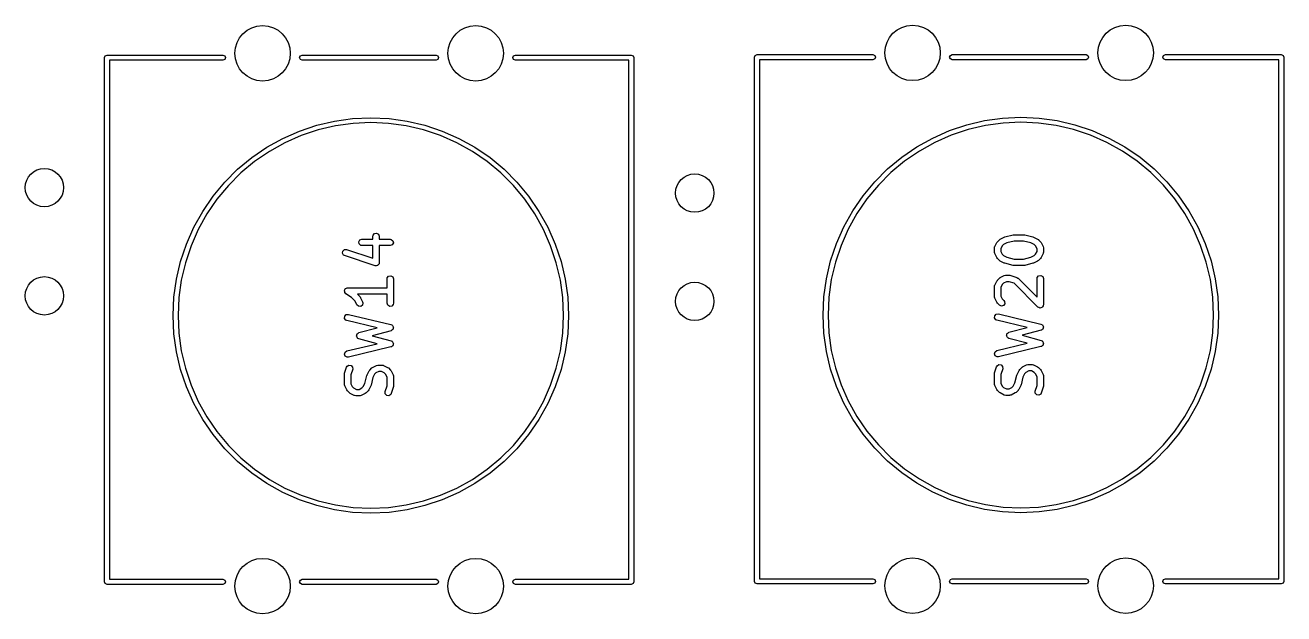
# Model space of a CAD drawing. Extents: x 36 to 247, y -101 to -40.
# Drawn here: x 88.31 to 117.84, y -53.97 to -40.16 of the extents above; entities that cross this region are included whole.
import ezdxf

# ---------------------------------------------------------------- set-up
doc = ezdxf.new("R2010")
doc.units = 0
doc.layers.add('BLACK', color=7, linetype='CONTINUOUS')

msp = doc.modelspace()

# ---------------------------------------------------------------- linework, layer by layer
at = {"layer": 'BLACK', "linetype": 'CONTINUOUS'}
for p, q in [((90.17, -40.92), (90.187574, -40.877574)), ((90.17, -53.22), (90.17, -40.92)), ((90.187574, -40.877574), (90.23, -40.86)), ((90.23, -40.86), (92.95, -40.86)), ((92.95, -40.98), (90.29, -40.98)), ((90.29, -40.98), (90.29, -53.16)), ((92.95, -40.86), (92.992426, -40.877574)), ((92.992426, -40.962426), (92.95, -40.98)), ((92.992426, -40.877574), (93.01, -40.92)), ((93.01, -40.92), (92.992426, -40.962426)), ((94.75, -40.92), (94.767574, -40.877574)), ((94.767574, -40.962426), (94.75, -40.92)), ((94.767574, -40.877574), (94.81, -40.86)), ((94.81, -40.98), (94.767574, -40.962426)), ((94.81, -40.86), (97.95, -40.86)), ((97.95, -40.98), (94.81, -40.98)), ((97.95, -40.86), (97.992426, -40.877574)), ((97.992426, -40.962426), (97.95, -40.98)), ((97.992426, -40.877574), (98.01, -40.92)), ((98.01, -40.92), (97.992426, -40.962426)), ((99.75, -40.92), (99.767574, -40.877574)), ((99.767574, -40.962426), (99.75, -40.92)), ((99.767574, -40.877574), (99.81, -40.86)), ((99.81, -40.98), (99.767574, -40.962426)), ((99.81, -40.86), (102.53, -40.86)), ((102.47, -40.98), (99.81, -40.98)), ((102.47, -53.16), (102.47, -40.98)), ((102.53, -40.86), (102.572426, -40.877574)), ((102.572426, -40.877574), (102.59, -40.92)), ((102.59, -40.92), (102.59, -53.22)), ((105.42, -40.91), (105.437574, -40.867574)), ((105.42, -53.21), (105.42, -40.91)), ((105.437574, -40.867574), (105.48, -40.85)), ((105.48, -40.85), (108.2, -40.85)), ((108.2, -40.97), (105.54, -40.97)), ((105.54, -40.97), (105.54, -53.15)), ((108.2, -40.85), (108.242426, -40.867574)), ((108.242426, -40.952426), (108.2, -40.97)), ((108.242426, -40.867574), (108.26, -40.91)), ((108.26, -40.91), (108.242426, -40.952426)), ((110, -40.91), (110.017574, -40.867574)), ((110.017574, -40.952426), (110, -40.91)), ((110.017574, -40.867574), (110.06, -40.85)), ((110.06, -40.97), (110.017574, -40.952426)), ((110.06, -40.85), (113.2, -40.85)), ((113.2, -40.97), (110.06, -40.97)), ((113.2, -40.85), (113.242426, -40.867574)), ((113.242426, -40.952426), (113.2, -40.97)), ((113.242426, -40.867574), (113.26, -40.91)), ((113.26, -40.91), (113.242426, -40.952426)), ((115, -40.91), (115.017574, -40.867574)), ((115.017574, -40.952426), (115, -40.91)), ((115.017574, -40.867574), (115.06, -40.85)), ((115.06, -40.97), (115.017574, -40.952426)), ((115.06, -40.85), (117.78, -40.85)), ((117.72, -40.97), (115.06, -40.97)), ((117.72, -53.15), (117.72, -40.97)), ((117.78, -40.85), (117.822426, -40.867574)), ((117.822426, -40.867574), (117.84, -40.91)), ((117.84, -40.91), (117.84, -53.21)), ((94.744182, -42.644215), (95.150464, -42.508043)), ((95.150464, -42.508043), (95.567577, -42.409939)), ((95.58874, -42.523151), (95.181982, -42.618819)), ((95.567577, -42.409939), (95.991962, -42.350739)), ((96.002589, -42.465421), (95.58874, -42.523151)), ((95.991962, -42.350739), (96.42, -42.33095)), ((96.42, -42.446123), (96.002589, -42.465421)), ((96.42, -42.33095), (96.848038, -42.350739)), ((96.837411, -42.465421), (96.42, -42.446123)), ((97.25126, -42.523151), (96.837411, -42.465421)), ((96.848038, -42.350739), (97.272423, -42.409939)), ((97.658018, -42.618819), (97.25126, -42.523151)), ((97.272423, -42.409939), (97.689536, -42.508043)), ((97.689536, -42.508043), (98.095818, -42.644215)), ((109.994182, -42.634215), (110.400464, -42.498043)), ((110.400464, -42.498043), (110.817577, -42.399939)), ((110.83874, -42.513151), (110.431982, -42.608819)), ((110.817577, -42.399939), (111.241962, -42.340739)), ((111.252589, -42.455421), (110.83874, -42.513151)), ((111.241962, -42.340739), (111.67, -42.32095)), ((111.67, -42.436123), (111.252589, -42.455421)), ((111.67, -42.32095), (112.098038, -42.340739)), ((112.087411, -42.455421), (111.67, -42.436123)), ((112.50126, -42.513151), (112.087411, -42.455421)), ((112.098038, -42.340739), (112.522423, -42.399939)), ((112.908018, -42.608819), (112.50126, -42.513151)), ((112.522423, -42.399939), (112.939536, -42.498043)), ((112.939536, -42.498043), (113.345818, -42.634215)), ((93.977855, -43.0258), (94.352197, -42.817293)), ((94.352197, -42.817293), (94.744182, -42.644215)), ((94.785787, -42.75161), (94.403535, -42.920391)), ((95.181982, -42.618819), (94.785787, -42.75161)), ((98.054213, -42.75161), (97.658018, -42.618819)), ((98.436465, -42.920391), (98.054213, -42.75161)), ((98.095818, -42.644215), (98.487803, -42.817293)), ((98.487803, -42.817293), (98.862145, -43.0258)), ((109.227855, -43.0158), (109.602197, -42.807293)), ((109.602197, -42.807293), (109.994182, -42.634215)), ((110.035787, -42.74161), (109.653535, -42.910391)), ((110.431982, -42.608819), (110.035787, -42.74161)), ((113.304213, -42.74161), (112.908018, -42.608819)), ((113.686465, -42.910391), (113.304213, -42.74161)), ((113.345818, -42.634215), (113.737803, -42.807293)), ((113.737803, -42.807293), (114.112145, -43.0158)), ((93.624348, -43.267958), (93.977855, -43.0258)), ((94.403535, -42.920391), (94.038486, -43.123722)), ((98.801514, -43.123722), (98.436465, -42.920391)), ((98.862145, -43.0258), (99.215652, -43.267958)), ((108.874348, -43.257958), (109.227855, -43.0158)), ((109.288486, -43.113722), (108.943755, -43.349868)), ((109.653535, -42.910391), (109.288486, -43.113722)), ((114.051514, -43.113722), (113.686465, -42.910391)), ((114.396245, -43.349868), (114.051514, -43.113722)), ((114.112145, -43.0158), (114.465652, -43.257958)), ((93.294692, -43.541701), (93.624348, -43.267958)), ((93.693755, -43.359868), (93.372284, -43.626815)), ((94.038486, -43.123722), (93.693755, -43.359868)), ((99.146245, -43.359868), (98.801514, -43.123722)), ((99.467716, -43.626815), (99.146245, -43.359868)), ((99.215652, -43.267958), (99.545308, -43.541701)), ((108.544692, -43.531701), (108.874348, -43.257958)), ((108.943755, -43.349868), (108.622284, -43.616815)), ((114.717716, -43.616815), (114.396245, -43.349868)), ((114.465652, -43.257958), (114.795308, -43.531701)), ((92.991701, -43.844692), (93.294692, -43.541701)), ((93.372284, -43.626815), (93.076815, -43.922284)), ((99.763185, -43.922284), (99.467716, -43.626815)), ((99.545308, -43.541701), (99.848299, -43.844692)), ((108.241701, -43.834692), (108.544692, -43.531701)), ((108.622284, -43.616815), (108.326815, -43.912284)), ((115.013185, -43.912284), (114.717716, -43.616815)), ((114.795308, -43.531701), (115.098299, -43.834692)), ((92.717958, -44.174348), (92.991701, -43.844692)), ((93.076815, -43.922284), (92.809868, -44.243755)), ((100.030132, -44.243755), (99.763185, -43.922284)), ((99.848299, -43.844692), (100.122042, -44.174348)), ((107.967958, -44.164348), (108.241701, -43.834692)), ((108.326815, -43.912284), (108.059868, -44.233755)), ((115.280132, -44.233755), (115.013185, -43.912284)), ((115.098299, -43.834692), (115.372042, -44.164348)), ((92.4758, -44.527855), (92.717958, -44.174348)), ((92.809868, -44.243755), (92.573722, -44.588486)), ((100.266278, -44.588486), (100.030132, -44.243755)), ((100.122042, -44.174348), (100.3642, -44.527855)), ((107.7258, -44.517855), (107.967958, -44.164348)), ((108.059868, -44.233755), (107.823722, -44.578486)), ((115.516278, -44.578486), (115.280132, -44.233755)), ((115.372042, -44.164348), (115.6142, -44.517855)), ((92.267293, -44.902197), (92.4758, -44.527855)), ((92.573722, -44.588486), (92.370391, -44.953535)), ((100.469609, -44.953535), (100.266278, -44.588486)), ((100.3642, -44.527855), (100.572707, -44.902197)), ((107.517293, -44.892197), (107.7258, -44.517855)), ((107.823722, -44.578486), (107.620391, -44.943535)), ((115.719609, -44.943535), (115.516278, -44.578486)), ((115.6142, -44.517855), (115.822707, -44.892197)), ((92.094215, -45.294182), (92.267293, -44.902197)), ((92.370391, -44.953535), (92.20161, -45.335787)), ((96.159943, -45.198261), (96.208152, -45.180714)), ((96.208152, -45.180714), (96.466485, -45.180714)), ((96.466485, -45.112857), (96.471008, -45.087205)), ((96.466485, -45.180714), (96.466485, -45.112857)), ((96.471008, -45.087205), (96.503985, -45.047905)), ((96.503985, -45.047905), (96.554509, -45.038996)), ((96.554509, -45.038996), (96.598938, -45.064648)), ((96.598938, -45.064648), (96.616485, -45.112857)), ((96.616485, -45.112857), (96.616485, -45.180714)), ((96.616485, -45.180714), (96.874819, -45.180714)), ((96.874819, -45.180714), (96.900471, -45.185237)), ((100.63839, -45.335787), (100.469609, -44.953535)), ((100.572707, -44.902197), (100.745785, -45.294182)), ((107.344215, -45.284182), (107.517293, -44.892197)), ((107.620391, -44.943535), (107.45161, -45.325787)), ((111.167024, -45.192681), (111.18539, -45.179821)), ((111.18539, -45.179821), (111.186516, -45.178632)), ((111.186516, -45.178632), (111.281754, -45.131013)), ((111.281754, -45.131013), (111.29416, -45.127322)), ((111.29416, -45.127322), (111.297105, -45.125334)), ((111.297105, -45.125334), (111.487581, -45.077715)), ((111.487581, -45.077715), (111.502513, -45.076661)), ((111.502513, -45.076661), (111.505771, -45.075476)), ((111.505771, -45.075476), (111.743866, -45.075476)), ((111.743866, -45.075476), (111.758607, -45.078075)), ((111.758607, -45.078075), (111.762056, -45.077715)), ((111.762056, -45.077715), (111.952532, -45.125334)), ((111.952532, -45.125334), (111.964354, -45.130606)), ((111.964354, -45.130606), (111.967883, -45.131013)), ((111.967883, -45.131013), (112.063121, -45.178632)), ((112.063121, -45.178632), (112.081129, -45.191988)), ((115.88839, -45.325787), (115.719609, -44.943535)), ((115.822707, -44.892197), (115.995785, -45.284182)), ((91.958043, -45.700464), (92.094215, -45.294182)), ((92.20161, -45.335787), (92.068819, -45.731982)), ((95.753723, -45.508845), (95.761248, -45.458096)), ((95.761248, -45.458096), (95.799633, -45.424059)), ((95.799633, -45.424059), (95.850917, -45.422658)), ((95.850917, -45.422658), (96.466485, -45.627847)), ((96.134291, -45.24269), (96.159943, -45.198261)), ((96.1432, -45.293214), (96.134291, -45.24269)), ((96.1825, -45.326191), (96.1432, -45.293214)), ((96.208152, -45.330714), (96.1825, -45.326191)), ((96.466485, -45.330714), (96.208152, -45.330714)), ((96.466485, -45.627847), (96.466485, -45.330714)), ((96.874819, -45.330714), (96.616485, -45.330714)), ((96.616485, -45.330714), (96.616485, -45.731904)), ((96.923028, -45.313167), (96.874819, -45.330714)), ((96.900471, -45.185237), (96.939771, -45.218214)), ((96.94868, -45.268738), (96.923028, -45.313167)), ((96.939771, -45.218214), (96.94868, -45.268738)), ((100.771181, -45.731982), (100.63839, -45.335787)), ((100.745785, -45.294182), (100.881957, -45.700464)), ((107.208043, -45.690464), (107.344215, -45.284182)), ((107.45161, -45.325787), (107.318819, -45.721982)), ((111.049819, -45.388571), (111.054342, -45.362919)), ((111.049819, -45.483809), (111.049819, -45.388571)), ((111.054342, -45.362919), (111.057224, -45.359483)), ((111.057224, -45.359483), (111.057737, -45.35503)), ((111.057737, -45.35503), (111.105356, -45.259792)), ((111.105356, -45.259792), (111.118714, -45.241781)), ((111.118714, -45.241781), (111.119405, -45.2403)), ((111.119405, -45.2403), (111.167024, -45.192681)), ((111.234077, -45.33776), (111.199819, -45.406276)), ((111.199819, -45.406276), (111.199819, -45.466104)), ((111.199819, -45.466104), (111.234077, -45.53462)), ((111.264484, -45.307353), (111.234077, -45.33776)), ((111.341471, -45.268859), (111.264484, -45.307353)), ((111.515005, -45.225476), (111.341471, -45.268859)), ((111.734632, -45.225476), (111.515005, -45.225476)), ((111.908166, -45.268859), (111.734632, -45.225476)), ((111.985153, -45.307353), (111.908166, -45.268859)), ((112.015561, -45.33776), (111.985153, -45.307353)), ((112.049819, -45.406276), (112.015561, -45.33776)), ((112.015561, -45.534619), (112.049819, -45.466104)), ((112.049819, -45.466104), (112.049819, -45.406276)), ((112.081129, -45.191988), (112.082612, -45.19268)), ((112.082612, -45.19268), (112.130232, -45.240299)), ((112.130232, -45.240299), (112.143094, -45.258667)), ((112.143094, -45.258667), (112.144282, -45.259792)), ((112.144282, -45.259792), (112.191901, -45.35503)), ((112.191901, -45.35503), (112.199327, -45.379996)), ((112.199327, -45.379996), (112.198285, -45.384357)), ((112.198285, -45.384357), (112.199819, -45.388571)), ((112.199819, -45.388571), (112.199819, -45.483809)), ((116.021181, -45.721982), (115.88839, -45.325787)), ((115.995785, -45.284182), (116.131957, -45.690464)), ((91.859939, -46.117577), (91.958043, -45.700464)), ((92.068819, -45.731982), (91.973151, -46.13874)), ((95.780578, -45.552557), (95.753723, -45.508845)), ((95.803483, -45.56496), (95.780578, -45.552557)), ((96.517767, -45.803055), (95.803483, -45.56496)), ((96.607437, -45.767616), (96.592134, -45.781185)), ((96.608277, -45.761946), (96.607437, -45.767616)), ((96.611962, -45.757556), (96.608277, -45.761946)), ((96.616485, -45.731904), (96.611962, -45.757556)), ((100.866849, -46.13874), (100.771181, -45.731982)), ((100.881957, -45.700464), (100.980061, -46.117577)), ((107.109939, -46.107577), (107.208043, -45.690464)), ((107.318819, -45.721982), (107.223151, -46.12874)), ((111.051352, -45.488022), (111.049819, -45.483809)), ((111.050311, -45.492383), (111.051352, -45.488022)), ((111.057737, -45.51735), (111.050311, -45.492383)), ((111.105356, -45.612588), (111.057737, -45.51735)), ((111.106545, -45.613713), (111.105356, -45.612588)), ((111.119405, -45.63208), (111.106545, -45.613713)), ((111.167024, -45.679699), (111.119405, -45.63208)), ((111.168505, -45.68039), (111.167024, -45.679699)), ((111.186516, -45.693748), (111.168505, -45.68039)), ((111.281754, -45.741367), (111.186516, -45.693748)), ((111.234077, -45.53462), (111.264484, -45.565027)), ((111.264484, -45.565027), (111.341471, -45.60352)), ((111.285282, -45.741773), (111.281754, -45.741367)), ((111.297105, -45.747046), (111.285282, -45.741773)), ((111.487581, -45.794665), (111.297105, -45.747046)), ((111.341471, -45.60352), (111.515005, -45.646904)), ((111.515005, -45.646904), (111.734632, -45.646904)), ((111.734632, -45.646904), (111.908166, -45.60352)), ((111.952532, -45.747046), (111.762056, -45.794665)), ((111.908166, -45.60352), (111.985153, -45.565026)), ((111.955476, -45.745057), (111.952532, -45.747046)), ((111.967883, -45.741367), (111.955476, -45.745057)), ((112.063121, -45.693748), (111.967883, -45.741367)), ((111.985153, -45.565026), (112.015561, -45.534619)), ((112.064246, -45.692559), (112.063121, -45.693748)), ((112.082612, -45.6797), (112.064246, -45.692559)), ((112.130232, -45.632081), (112.082612, -45.6797)), ((112.130922, -45.630599), (112.130232, -45.632081)), ((112.144282, -45.612588), (112.130922, -45.630599)), ((112.191901, -45.51735), (112.144282, -45.612588)), ((112.192413, -45.512896), (112.191901, -45.51735)), ((112.195296, -45.509461), (112.192413, -45.512896)), ((112.199819, -45.483809), (112.195296, -45.509461)), ((116.116849, -46.12874), (116.021181, -45.721982)), ((116.131957, -45.690464), (116.230061, -46.107577)), ((96.523496, -45.802898), (96.517767, -45.803055)), ((96.528461, -45.805765), (96.523496, -45.802898)), ((96.548607, -45.802212), (96.528461, -45.805765)), ((96.569051, -45.801654), (96.548607, -45.802212)), ((96.573339, -45.797851), (96.569051, -45.801654)), ((96.578985, -45.796856), (96.573339, -45.797851)), ((96.592134, -45.781185), (96.578985, -45.796856)), ((96.804342, -46.087205), (96.837319, -46.047905)), ((96.837319, -46.047905), (96.887843, -46.038996)), ((96.887843, -46.038996), (96.932272, -46.064648)), ((96.932272, -46.064648), (96.949819, -46.112857)), ((111.186516, -46.083394), (111.281754, -46.035775)), ((111.281754, -46.035775), (111.30672, -46.028349)), ((111.30672, -46.028349), (111.311081, -46.02939)), ((111.311081, -46.02939), (111.315295, -46.027857)), ((111.315295, -46.027857), (111.410533, -46.027857)), ((111.410533, -46.027857), (111.432615, -46.03175)), ((111.432615, -46.03175), (111.43425, -46.031706)), ((111.43425, -46.031706), (111.577107, -46.079325)), ((111.491029, -45.794304), (111.487581, -45.794665)), ((111.505771, -45.796904), (111.491029, -45.794304)), ((111.743866, -45.796904), (111.505771, -45.796904)), ((111.747123, -45.795718), (111.743866, -45.796904)), ((111.762056, -45.794665), (111.747123, -45.795718)), ((112.054342, -46.077205), (112.087319, -46.037905)), ((112.087319, -46.037905), (112.137843, -46.028996)), ((112.137843, -46.028996), (112.182272, -46.054648)), ((112.182272, -46.054648), (112.199819, -46.102857)), ((91.800739, -46.541962), (91.859939, -46.117577)), ((91.973151, -46.13874), (91.915421, -46.552589)), ((95.81184, -46.366698), (95.820587, -46.346764)), ((95.820587, -46.346764), (95.824454, -46.344852)), ((95.824454, -46.344852), (95.82661, -46.341118)), ((95.82661, -46.341118), (95.847063, -46.333673)), ((95.847063, -46.333673), (95.866576, -46.324026)), ((95.866576, -46.324026), (95.870765, -46.325046)), ((95.870765, -46.325046), (95.874819, -46.323571)), ((95.874819, -46.323571), (96.799819, -46.323571)), ((96.799819, -46.112857), (96.804342, -46.087205)), ((96.799819, -46.323571), (96.799819, -46.112857)), ((96.949819, -46.112857), (96.949819, -46.684285)), ((100.924579, -46.552589), (100.866849, -46.13874)), ((100.980061, -46.117577), (101.039261, -46.541962)), ((107.050739, -46.531962), (107.109939, -46.107577)), ((107.223151, -46.12874), (107.165421, -46.542589)), ((111.049819, -46.293333), (111.054342, -46.267681)), ((111.049819, -46.531428), (111.049819, -46.293333)), ((111.054342, -46.267681), (111.057224, -46.264245)), ((111.057224, -46.264245), (111.057737, -46.259792)), ((111.057737, -46.259792), (111.105356, -46.164554)), ((111.105356, -46.164554), (111.118714, -46.146543)), ((111.118714, -46.146543), (111.119405, -46.145062)), ((111.119405, -46.145062), (111.167024, -46.097443)), ((111.167024, -46.097443), (111.18539, -46.084583)), ((111.18539, -46.084583), (111.186516, -46.083394)), ((111.234077, -46.242522), (111.199819, -46.311038)), ((111.199819, -46.311038), (111.199819, -46.513723)), ((111.264484, -46.212115), (111.234077, -46.242522)), ((111.333, -46.177857), (111.264484, -46.212115)), ((111.398363, -46.177857), (111.333, -46.177857)), ((111.512876, -46.216028), (111.398363, -46.177857)), ((112.071786, -46.774937), (111.512876, -46.216028)), ((111.577107, -46.079325), (111.600012, -46.091727)), ((111.600012, -46.091727), (111.602359, -46.095548)), ((111.602359, -46.095548), (111.606423, -46.097443)), ((111.606423, -46.097443), (112.049819, -46.540838)), ((112.049819, -46.102857), (112.054342, -46.077205)), ((112.049819, -46.540838), (112.049819, -46.102857)), ((112.199819, -46.102857), (112.199819, -46.721904)), ((116.174579, -46.542589), (116.116849, -46.12874)), ((116.230061, -46.107577), (116.289261, -46.531962)), ((91.78095, -46.97), (91.800739, -46.541962)), ((91.915421, -46.552589), (91.896123, -46.97)), ((95.799974, -46.393744), (95.801706, -46.389794)), ((95.806087, -46.414635), (95.799974, -46.393744)), ((95.800958, -46.385547), (95.81184, -46.366698)), ((95.801706, -46.389794), (95.800958, -46.385547)), ((95.809867, -46.436071), (95.806087, -46.414635)), ((95.81317, -46.438843), (95.809867, -46.436071)), ((95.814382, -46.442982), (95.81317, -46.438843)), ((95.833216, -46.460975), (95.814382, -46.442982)), ((95.969894, -46.552093), (95.833216, -46.460975)), ((96.051275, -46.633474), (95.969894, -46.552093)), ((96.093451, -46.717826), (96.051275, -46.633474)), ((96.799819, -46.473571), (96.103504, -46.473571)), ((96.103504, -46.473571), (96.165947, -46.536014)), ((96.165947, -46.536014), (96.178809, -46.554382)), ((96.178809, -46.554382), (96.179996, -46.555506)), ((96.179996, -46.555506), (96.227615, -46.650744)), ((96.227615, -46.650744), (96.235041, -46.67571)), ((96.799819, -46.684285), (96.799819, -46.473571)), ((100.943877, -46.97), (100.924579, -46.552589)), ((101.039261, -46.541962), (101.05905, -46.97)), ((107.03095, -46.96), (107.050739, -46.531962)), ((107.165421, -46.542589), (107.146123, -46.96)), ((111.051352, -46.535641), (111.049819, -46.531428)), ((111.050311, -46.540002), (111.051352, -46.535641)), ((111.057737, -46.564969), (111.050311, -46.540002)), ((111.105356, -46.660207), (111.057737, -46.564969)), ((111.199819, -46.513723), (111.234077, -46.582239)), ((111.234077, -46.582239), (111.27309, -46.621252)), ((111.27309, -46.621252), (111.28803, -46.642589)), ((111.28803, -46.642589), (111.292501, -46.693696)), ((116.193877, -46.96), (116.174579, -46.542589)), ((116.289261, -46.531962), (116.30905, -46.96)), ((95.805983, -46.987841), (95.841228, -46.950562)), ((95.841228, -46.950562), (95.892191, -46.944659)), ((95.892191, -46.944659), (96.892191, -47.182754)), ((96.130705, -46.753098), (96.093451, -46.717826)), ((96.181915, -46.756173), (96.130705, -46.753098)), ((96.223121, -46.725609), (96.181915, -46.756173)), ((96.235041, -46.67571), (96.223121, -46.725609)), ((96.817366, -46.732494), (96.799819, -46.684285)), ((96.861795, -46.758146), (96.817366, -46.732494)), ((96.912319, -46.749237), (96.861795, -46.758146)), ((96.945296, -46.709937), (96.912319, -46.749237)), ((96.949819, -46.684285), (96.945296, -46.709937)), ((111.055983, -46.977841), (111.091228, -46.940562)), ((111.091228, -46.940562), (111.142191, -46.934659)), ((111.106545, -46.661332), (111.105356, -46.660207)), ((111.119405, -46.679699), (111.106545, -46.661332)), ((111.167024, -46.727318), (111.119405, -46.679699)), ((111.142191, -46.934659), (112.142191, -47.172754)), ((111.21352, -46.748999), (111.167024, -46.727318)), ((111.263075, -46.735722), (111.21352, -46.748999)), ((111.292501, -46.693696), (111.263075, -46.735722)), ((112.092239, -46.784474), (112.071786, -46.774937)), ((112.111795, -46.795765), (112.092239, -46.784474)), ((112.115175, -46.795168), (112.111795, -46.795765)), ((112.118283, -46.796618), (112.115175, -46.795168)), ((112.140085, -46.790776), (112.118283, -46.796618)), ((112.162319, -46.786856), (112.140085, -46.790776)), ((112.164523, -46.784228), (112.162319, -46.786856)), ((112.167837, -46.783341), (112.164523, -46.784228)), ((112.180785, -46.764849), (112.167837, -46.783341)), ((112.195296, -46.747556), (112.180785, -46.764849)), ((112.196104, -46.742971), (112.195296, -46.747556)), ((112.197264, -46.741315), (112.196104, -46.742971)), ((112.199819, -46.721904), (112.196976, -46.738026)), ((112.196976, -46.738026), (112.197264, -46.741315)), ((91.800739, -47.398038), (91.78095, -46.97)), ((91.896123, -46.97), (91.915421, -47.387411)), ((95.802948, -47.039055), (95.805983, -46.987841)), ((95.833541, -47.080238), (95.802948, -47.039055)), ((95.857447, -47.090579), (95.833541, -47.080238)), ((96.568303, -47.25983), (95.857447, -47.090579)), ((96.892191, -47.182754), (96.916097, -47.193095)), ((96.916097, -47.193095), (96.920788, -47.199409)), ((96.920788, -47.199409), (96.927916, -47.202744)), ((96.927916, -47.202744), (96.935691, -47.219472)), ((96.935691, -47.219472), (96.946691, -47.234278)), ((96.946691, -47.234278), (96.946225, -47.242132)), ((96.946225, -47.242132), (96.949542, -47.249267)), ((100.924579, -47.387411), (100.943877, -46.97)), ((101.05905, -46.97), (101.039261, -47.398038)), ((107.050739, -47.388038), (107.03095, -46.96)), ((107.146123, -46.96), (107.165421, -47.377411)), ((111.052948, -47.029055), (111.055983, -46.977841)), ((111.083541, -47.070238), (111.052948, -47.029055)), ((111.107447, -47.080579), (111.083541, -47.070238)), ((111.818303, -47.24983), (111.107447, -47.080579)), ((112.142191, -47.172754), (112.166097, -47.183095)), ((112.166097, -47.183095), (112.170788, -47.189409)), ((112.170788, -47.189409), (112.177916, -47.192744)), ((112.177916, -47.192744), (112.185691, -47.209472)), ((112.185691, -47.209472), (112.196691, -47.224278)), ((112.199542, -47.239267), (112.194746, -47.257077)), ((112.196691, -47.224278), (112.196225, -47.232132)), ((112.196225, -47.232132), (112.199542, -47.239267)), ((116.174579, -47.377411), (116.193877, -46.96)), ((116.30905, -46.96), (116.289261, -47.388038)), ((91.859939, -47.822423), (91.800739, -47.398038)), ((91.915421, -47.387411), (91.973151, -47.80126)), ((96.08581, -47.452637), (96.090854, -47.433901)), ((96.088701, -47.458856), (96.08581, -47.452637)), ((96.088112, -47.465688), (96.088701, -47.458856)), ((96.099257, -47.481565), (96.088112, -47.465688)), ((96.090854, -47.433901), (96.092522, -47.414575)), ((96.092522, -47.414575), (96.097365, -47.40972)), ((96.097365, -47.40972), (96.099148, -47.403099)), ((96.099148, -47.403099), (96.115052, -47.39199)), ((96.107436, -47.499159), (96.099257, -47.481565)), ((96.113647, -47.502064), (96.107436, -47.499159)), ((96.117588, -47.507678), (96.113647, -47.502064)), ((96.115052, -47.39199), (96.128755, -47.378255)), ((96.141208, -47.518658), (96.117588, -47.507678)), ((96.128755, -47.378255), (96.135585, -47.377649)), ((96.135585, -47.377649), (96.141208, -47.373722)), ((96.141208, -47.373722), (96.568303, -47.25983)), ((96.568303, -47.632549), (96.141208, -47.518658)), ((96.894144, -47.328182), (96.451613, -47.44619)), ((96.451613, -47.44619), (96.894144, -47.564198)), ((96.900595, -47.323676), (96.894144, -47.328182)), ((96.90841, -47.322771), (96.900595, -47.323676)), ((96.921083, -47.309365), (96.90841, -47.322771)), ((96.936204, -47.298805), (96.921083, -47.309365)), ((96.938248, -47.29121), (96.936204, -47.298805)), ((96.943655, -47.285492), (96.938248, -47.29121)), ((96.944746, -47.267077), (96.943655, -47.285492)), ((96.949542, -47.249267), (96.944746, -47.267077)), ((100.866849, -47.80126), (100.924579, -47.387411)), ((101.039261, -47.398038), (100.980061, -47.822423)), ((107.109939, -47.812423), (107.050739, -47.388038)), ((107.165421, -47.377411), (107.223151, -47.79126)), ((111.33581, -47.442637), (111.340854, -47.423901)), ((111.338701, -47.448856), (111.33581, -47.442637)), ((111.338112, -47.455688), (111.338701, -47.448856)), ((111.349257, -47.471565), (111.338112, -47.455688)), ((111.340854, -47.423901), (111.342522, -47.404575)), ((111.342522, -47.404575), (111.347365, -47.39972)), ((111.347365, -47.39972), (111.349148, -47.393099)), ((111.349148, -47.393099), (111.365052, -47.38199)), ((111.357436, -47.489159), (111.349257, -47.471565)), ((111.363647, -47.492064), (111.357436, -47.489159)), ((111.367588, -47.497678), (111.363647, -47.492064)), ((111.365052, -47.38199), (111.378755, -47.368255)), ((111.391208, -47.508658), (111.367588, -47.497678)), ((111.378755, -47.368255), (111.385585, -47.367649)), ((111.385585, -47.367649), (111.391208, -47.363722)), ((111.391208, -47.363722), (111.818303, -47.24983)), ((111.818303, -47.622549), (111.391208, -47.508658)), ((112.144144, -47.318182), (111.701613, -47.43619)), ((111.701613, -47.43619), (112.144144, -47.554198)), ((112.150595, -47.313676), (112.144144, -47.318182)), ((112.15841, -47.312771), (112.150595, -47.313676)), ((112.171083, -47.299365), (112.15841, -47.312771)), ((112.186204, -47.288805), (112.171083, -47.299365)), ((112.188248, -47.28121), (112.186204, -47.288805)), ((112.193655, -47.275492), (112.188248, -47.28121)), ((112.194746, -47.257077), (112.193655, -47.275492)), ((116.116849, -47.79126), (116.174579, -47.377411)), ((116.289261, -47.388038), (116.230061, -47.812423)), ((91.958043, -48.239536), (91.859939, -47.822423)), ((91.973151, -47.80126), (92.068819, -48.208018)), ((95.79995, -47.879199), (95.814614, -47.830037)), ((95.814614, -47.830037), (95.857447, -47.801801)), ((95.857447, -47.801801), (96.568303, -47.632549)), ((96.892191, -47.709626), (95.892191, -47.947721)), ((96.898759, -47.705296), (96.892191, -47.709626)), ((96.894144, -47.564198), (96.917764, -47.575178)), ((96.906597, -47.704601), (96.898759, -47.705296)), ((96.919628, -47.691538), (96.906597, -47.704601)), ((96.917764, -47.575178), (96.922285, -47.581618)), ((96.935024, -47.68139), (96.919628, -47.691538)), ((96.922285, -47.581618), (96.929319, -47.585142)), ((96.929319, -47.585142), (96.936641, -47.602068)), ((96.937271, -47.673854), (96.935024, -47.68139)), ((96.936641, -47.602068), (96.947241, -47.617168)), ((96.942831, -47.668282), (96.937271, -47.673854)), ((96.944417, -47.649899), (96.942831, -47.668282)), ((96.949688, -47.632228), (96.944417, -47.649899)), ((96.947241, -47.617168), (96.946564, -47.625007)), ((96.946564, -47.625007), (96.949688, -47.632228)), ((100.771181, -48.208018), (100.866849, -47.80126)), ((100.980061, -47.822423), (100.881957, -48.239536)), ((107.208043, -48.229536), (107.109939, -47.812423)), ((107.223151, -47.79126), (107.318819, -48.198018)), ((111.04995, -47.869199), (111.064614, -47.820037)), ((111.064614, -47.820037), (111.107447, -47.791801)), ((111.107447, -47.791801), (111.818303, -47.622549)), ((112.142191, -47.699626), (111.142191, -47.937721)), ((112.148759, -47.695296), (112.142191, -47.699626)), ((112.144144, -47.554198), (112.167764, -47.565178)), ((112.156597, -47.694601), (112.148759, -47.695296)), ((112.169628, -47.681538), (112.156597, -47.694601)), ((112.167764, -47.565178), (112.172285, -47.571618)), ((112.185024, -47.67139), (112.169628, -47.681538)), ((112.172285, -47.571618), (112.179319, -47.575142)), ((112.179319, -47.575142), (112.186641, -47.592068)), ((112.187271, -47.663854), (112.185024, -47.67139)), ((112.186641, -47.592068), (112.197241, -47.607168)), ((112.192831, -47.658282), (112.187271, -47.663854)), ((112.194417, -47.639899), (112.192831, -47.658282)), ((112.199688, -47.622228), (112.194417, -47.639899)), ((112.197241, -47.607168), (112.196564, -47.615007)), ((112.196564, -47.615007), (112.199688, -47.622228)), ((116.021181, -48.198018), (116.116849, -47.79126)), ((116.230061, -47.812423), (116.131957, -48.229536)), ((95.820319, -47.926285), (95.79995, -47.879199)), ((95.866188, -47.949263), (95.820319, -47.926285)), ((95.892191, -47.947721), (95.866188, -47.949263)), ((96.555563, -48.141013), (96.580529, -48.133587)), ((96.580529, -48.133587), (96.58489, -48.134628)), ((96.58489, -48.134628), (96.589104, -48.133095)), ((96.589104, -48.133095), (96.684342, -48.133095)), ((96.684342, -48.133095), (96.709994, -48.137618)), ((111.070319, -47.916285), (111.04995, -47.869199)), ((111.116188, -47.939263), (111.070319, -47.916285)), ((111.113689, -48.151473), (111.157402, -48.124618)), ((111.142191, -47.937721), (111.116188, -47.939263)), ((111.157402, -48.124618), (111.20815, -48.132143)), ((111.20815, -48.132143), (111.242188, -48.170529)), ((111.710325, -48.178632), (111.805563, -48.131013)), ((111.805563, -48.131013), (111.830529, -48.123587)), ((111.830529, -48.123587), (111.83489, -48.124628)), ((111.83489, -48.124628), (111.839104, -48.123095)), ((111.839104, -48.123095), (111.934342, -48.123095)), ((111.934342, -48.123095), (111.959994, -48.127618)), ((111.959994, -48.127618), (111.963429, -48.1305)), ((111.963429, -48.1305), (111.967883, -48.131013)), ((111.967883, -48.131013), (112.063121, -48.178632)), ((92.094215, -48.645818), (91.958043, -48.239536)), ((92.068819, -48.208018), (92.20161, -48.604213)), ((95.799819, -48.350952), (95.803712, -48.328869)), ((95.799819, -48.589047), (95.799819, -48.350952)), ((95.803668, -48.327235), (95.851287, -48.184378)), ((95.803712, -48.328869), (95.803668, -48.327235)), ((95.851287, -48.184378), (95.863689, -48.161473)), ((95.863689, -48.161473), (95.907402, -48.134618)), ((95.907402, -48.134618), (95.95815, -48.142143)), ((95.993589, -48.231813), (95.949819, -48.363122)), ((95.949819, -48.363122), (95.949819, -48.571342)), ((95.95815, -48.142143), (95.992188, -48.180529)), ((95.992188, -48.180529), (95.993589, -48.231813)), ((96.280244, -48.562871), (96.325867, -48.380381)), ((96.325867, -48.380381), (96.331139, -48.368558)), ((96.331139, -48.368558), (96.331546, -48.36503)), ((96.331546, -48.36503), (96.379165, -48.269792)), ((96.379165, -48.269792), (96.392523, -48.251781)), ((96.392523, -48.251781), (96.393214, -48.2503)), ((96.393214, -48.2503), (96.440833, -48.202681)), ((96.469392, -48.424747), (96.42377, -48.607237)), ((96.440833, -48.202681), (96.459199, -48.189821)), ((96.459199, -48.189821), (96.460325, -48.188632)), ((96.460325, -48.188632), (96.555563, -48.141013)), ((96.507886, -48.34776), (96.469392, -48.424747)), ((96.538293, -48.317353), (96.507886, -48.34776)), ((96.606809, -48.283095), (96.538293, -48.317353)), ((96.666637, -48.283095), (96.606809, -48.283095)), ((96.735153, -48.317353), (96.666637, -48.283095)), ((96.709994, -48.137618), (96.713429, -48.1405)), ((96.713429, -48.1405), (96.717883, -48.141013)), ((96.717883, -48.141013), (96.813121, -48.188632)), ((96.765561, -48.34776), (96.735153, -48.317353)), ((96.799819, -48.416276), (96.765561, -48.34776)), ((96.799819, -48.624496), (96.799819, -48.416276)), ((96.813121, -48.188632), (96.831129, -48.201988)), ((96.831129, -48.201988), (96.832612, -48.20268)), ((96.832612, -48.20268), (96.880232, -48.250299)), ((96.880232, -48.250299), (96.893094, -48.268667)), ((96.893094, -48.268667), (96.894282, -48.269792)), ((96.894282, -48.269792), (96.941901, -48.36503)), ((96.941901, -48.36503), (96.949327, -48.389996)), ((96.949327, -48.389996), (96.948285, -48.394357)), ((96.948285, -48.394357), (96.949819, -48.398571)), ((96.949819, -48.398571), (96.949819, -48.636666)), ((100.63839, -48.604213), (100.771181, -48.208018)), ((100.881957, -48.239536), (100.745785, -48.645818)), ((107.344215, -48.635818), (107.208043, -48.229536)), ((107.318819, -48.198018), (107.45161, -48.594213)), ((111.049819, -48.340952), (111.053712, -48.318869)), ((111.049819, -48.579047), (111.049819, -48.340952)), ((111.053668, -48.317235), (111.101287, -48.174378)), ((111.053712, -48.318869), (111.053668, -48.317235)), ((111.101287, -48.174378), (111.113689, -48.151473)), ((111.243589, -48.221813), (111.199819, -48.353122)), ((111.199819, -48.353122), (111.199819, -48.561342)), ((111.242188, -48.170529), (111.243589, -48.221813)), ((111.530244, -48.552871), (111.575867, -48.370381)), ((111.575867, -48.370381), (111.581139, -48.358558)), ((111.581139, -48.358558), (111.581546, -48.35503)), ((111.581546, -48.35503), (111.629165, -48.259792)), ((111.629165, -48.259792), (111.642523, -48.241781)), ((111.642523, -48.241781), (111.643214, -48.2403)), ((111.643214, -48.2403), (111.690833, -48.192681)), ((111.719392, -48.414747), (111.67377, -48.597237)), ((111.690833, -48.192681), (111.709199, -48.179821)), ((111.709199, -48.179821), (111.710325, -48.178632)), ((111.757886, -48.33776), (111.719392, -48.414747)), ((111.788293, -48.307353), (111.757886, -48.33776)), ((111.856809, -48.273095), (111.788293, -48.307353)), ((111.916637, -48.273095), (111.856809, -48.273095)), ((111.985153, -48.307353), (111.916637, -48.273095)), ((112.015561, -48.33776), (111.985153, -48.307353)), ((112.049819, -48.406276), (112.015561, -48.33776)), ((112.049819, -48.614496), (112.049819, -48.406276)), ((112.063121, -48.178632), (112.081129, -48.191988)), ((112.081129, -48.191988), (112.082612, -48.19268)), ((112.082612, -48.19268), (112.130232, -48.240299)), ((112.130232, -48.240299), (112.143094, -48.258667)), ((112.143094, -48.258667), (112.144282, -48.259792)), ((112.144282, -48.259792), (112.191901, -48.35503)), ((112.191901, -48.35503), (112.199327, -48.379996)), ((112.199327, -48.379996), (112.198285, -48.384357)), ((112.198285, -48.384357), (112.199819, -48.388571)), ((112.199819, -48.388571), (112.199819, -48.626666)), ((115.88839, -48.594213), (116.021181, -48.198018)), ((116.131957, -48.229536), (115.995785, -48.635818)), ((92.267293, -49.037803), (92.094215, -48.645818)), ((92.20161, -48.604213), (92.370391, -48.986465)), ((95.801352, -48.59326), (95.799819, -48.589047)), ((95.800311, -48.597621), (95.801352, -48.59326)), ((95.807737, -48.622588), (95.800311, -48.597621)), ((95.855356, -48.717826), (95.807737, -48.622588)), ((95.856545, -48.718951), (95.855356, -48.717826)), ((95.869405, -48.737318), (95.856545, -48.718951)), ((95.949819, -48.571342), (95.984077, -48.639858)), ((95.984077, -48.639858), (96.014484, -48.670265)), ((96.014484, -48.670265), (96.083, -48.704523)), ((96.083, -48.704523), (96.142828, -48.704523)), ((96.142828, -48.704523), (96.211344, -48.670265)), ((96.211344, -48.670265), (96.241751, -48.639858)), ((96.241751, -48.639858), (96.280244, -48.562871)), ((96.370472, -48.717826), (96.357114, -48.735836)), ((96.418091, -48.622588), (96.370472, -48.717826)), ((96.418497, -48.619059), (96.418091, -48.622588)), ((96.42377, -48.607237), (96.418497, -48.619059)), ((96.756049, -48.755806), (96.799819, -48.624496)), ((96.94597, -48.660384), (96.898351, -48.80324)), ((96.949819, -48.636666), (96.945925, -48.658748)), ((96.945925, -48.658748), (96.94597, -48.660384)), ((100.469609, -48.986465), (100.63839, -48.604213)), ((100.745785, -48.645818), (100.572707, -49.037803)), ((107.517293, -49.027803), (107.344215, -48.635818)), ((107.45161, -48.594213), (107.620391, -48.976465)), ((111.051352, -48.58326), (111.049819, -48.579047)), ((111.050311, -48.587621), (111.051352, -48.58326)), ((111.057737, -48.612588), (111.050311, -48.587621)), ((111.105356, -48.707826), (111.057737, -48.612588)), ((111.106545, -48.708951), (111.105356, -48.707826)), ((111.119405, -48.727318), (111.106545, -48.708951)), ((111.199819, -48.561342), (111.234077, -48.629858)), ((111.234077, -48.629858), (111.264484, -48.660265)), ((111.264484, -48.660265), (111.333, -48.694523)), ((111.333, -48.694523), (111.392828, -48.694523)), ((111.392828, -48.694523), (111.461344, -48.660265)), ((111.461344, -48.660265), (111.491751, -48.629858)), ((111.491751, -48.629858), (111.530244, -48.552871)), ((111.620472, -48.707826), (111.607114, -48.725836)), ((111.668091, -48.612588), (111.620472, -48.707826)), ((111.668497, -48.609059), (111.668091, -48.612588)), ((111.67377, -48.597237), (111.668497, -48.609059)), ((112.006049, -48.745806), (112.049819, -48.614496)), ((112.19597, -48.650384), (112.148351, -48.79324)), ((112.199819, -48.626666), (112.195925, -48.648748)), ((112.195925, -48.648748), (112.19597, -48.650384)), ((115.719609, -48.976465), (115.88839, -48.594213)), ((115.995785, -48.635818), (115.822707, -49.027803)), ((92.370391, -48.986465), (92.573722, -49.351514)), ((95.917024, -48.784937), (95.869405, -48.737318)), ((95.918505, -48.785628), (95.917024, -48.784937)), ((95.936516, -48.798986), (95.918505, -48.785628)), ((96.031754, -48.846605), (95.936516, -48.798986)), ((96.036207, -48.847117), (96.031754, -48.846605)), ((96.039643, -48.85), (96.036207, -48.847117)), ((96.065295, -48.854523), (96.039643, -48.85)), ((96.160533, -48.854523), (96.065295, -48.854523)), ((96.164746, -48.852989), (96.160533, -48.854523)), ((96.169107, -48.854031), (96.164746, -48.852989)), ((96.194074, -48.846605), (96.169107, -48.854031)), ((96.289312, -48.798986), (96.194074, -48.846605)), ((96.290437, -48.797796), (96.289312, -48.798986)), ((96.308804, -48.784937), (96.290437, -48.797796)), ((96.356423, -48.737318), (96.308804, -48.784937)), ((96.357114, -48.735836), (96.356423, -48.737318)), ((96.75745, -48.80709), (96.756049, -48.755806)), ((96.791487, -48.845475), (96.75745, -48.80709)), ((96.842236, -48.853), (96.791487, -48.845475)), ((96.885948, -48.826145), (96.842236, -48.853)), ((96.898351, -48.80324), (96.885948, -48.826145)), ((100.266278, -49.351514), (100.469609, -48.986465)), ((107.620391, -48.976465), (107.823722, -49.341514)), ((111.167024, -48.774937), (111.119405, -48.727318)), ((111.168505, -48.775628), (111.167024, -48.774937)), ((111.186516, -48.788986), (111.168505, -48.775628)), ((111.281754, -48.836605), (111.186516, -48.788986)), ((111.286207, -48.837117), (111.281754, -48.836605)), ((111.289643, -48.84), (111.286207, -48.837117)), ((111.315295, -48.844523), (111.289643, -48.84)), ((111.410533, -48.844523), (111.315295, -48.844523)), ((111.414746, -48.842989), (111.410533, -48.844523)), ((111.419107, -48.844031), (111.414746, -48.842989)), ((111.444074, -48.836605), (111.419107, -48.844031)), ((111.539312, -48.788986), (111.444074, -48.836605)), ((111.540437, -48.787796), (111.539312, -48.788986)), ((111.558804, -48.774937), (111.540437, -48.787796)), ((111.606423, -48.727318), (111.558804, -48.774937)), ((111.607114, -48.725836), (111.606423, -48.727318)), ((112.00745, -48.79709), (112.006049, -48.745806)), ((112.041487, -48.835475), (112.00745, -48.79709)), ((112.092236, -48.843), (112.041487, -48.835475)), ((112.135948, -48.816145), (112.092236, -48.843)), ((112.148351, -48.79324), (112.135948, -48.816145)), ((115.516278, -49.341514), (115.719609, -48.976465)), ((92.4758, -49.412145), (92.267293, -49.037803)), ((100.572707, -49.037803), (100.3642, -49.412145)), ((107.7258, -49.402145), (107.517293, -49.027803)), ((115.822707, -49.027803), (115.6142, -49.402145)), ((92.717958, -49.765652), (92.4758, -49.412145)), ((92.573722, -49.351514), (92.809868, -49.696245)), ((100.030132, -49.696245), (100.266278, -49.351514)), ((100.3642, -49.412145), (100.122042, -49.765652)), ((107.967958, -49.755652), (107.7258, -49.402145)), ((107.823722, -49.341514), (108.059868, -49.686245)), ((115.280132, -49.686245), (115.516278, -49.341514)), ((115.6142, -49.402145), (115.372042, -49.755652)), ((92.991701, -50.095308), (92.717958, -49.765652)), ((92.809868, -49.696245), (93.076815, -50.017716)), ((99.763185, -50.017716), (100.030132, -49.696245)), ((100.122042, -49.765652), (99.848299, -50.095308)), ((108.241701, -50.085308), (107.967958, -49.755652)), ((108.059868, -49.686245), (108.326815, -50.007716)), ((115.013185, -50.007716), (115.280132, -49.686245)), ((115.372042, -49.755652), (115.098299, -50.085308)), ((93.294692, -50.398299), (92.991701, -50.095308)), ((93.076815, -50.017716), (93.372284, -50.313185)), ((99.467716, -50.313185), (99.763185, -50.017716)), ((99.848299, -50.095308), (99.545308, -50.398299)), ((108.544692, -50.388299), (108.241701, -50.085308)), ((108.326815, -50.007716), (108.622284, -50.303185)), ((114.717716, -50.303185), (115.013185, -50.007716)), ((115.098299, -50.085308), (114.795308, -50.388299)), ((93.624348, -50.672042), (93.294692, -50.398299)), ((93.372284, -50.313185), (93.693755, -50.580132)), ((99.146245, -50.580132), (99.467716, -50.313185)), ((99.545308, -50.398299), (99.215652, -50.672042)), ((108.874348, -50.662042), (108.544692, -50.388299)), ((108.622284, -50.303185), (108.943755, -50.570132)), ((114.396245, -50.570132), (114.717716, -50.303185)), ((114.795308, -50.388299), (114.465652, -50.662042)), ((93.977855, -50.9142), (93.624348, -50.672042)), ((93.693755, -50.580132), (94.038486, -50.816278)), ((98.801514, -50.816278), (99.146245, -50.580132)), ((99.215652, -50.672042), (98.862145, -50.9142)), ((109.227855, -50.9042), (108.874348, -50.662042)), ((108.943755, -50.570132), (109.288486, -50.806278)), ((114.051514, -50.806278), (114.396245, -50.570132)), ((114.465652, -50.662042), (114.112145, -50.9042)), ((94.352197, -51.122707), (93.977855, -50.9142)), ((94.038486, -50.816278), (94.403535, -51.019609)), ((94.403535, -51.019609), (94.785787, -51.18839)), ((98.054213, -51.18839), (98.436465, -51.019609)), ((98.436465, -51.019609), (98.801514, -50.816278)), ((98.862145, -50.9142), (98.487803, -51.122707)), ((109.602197, -51.112707), (109.227855, -50.9042)), ((109.288486, -50.806278), (109.653535, -51.009609)), ((109.653535, -51.009609), (110.035787, -51.17839)), ((113.304213, -51.17839), (113.686465, -51.009609)), ((113.686465, -51.009609), (114.051514, -50.806278)), ((114.112145, -50.9042), (113.737803, -51.112707)), ((94.744182, -51.295785), (94.352197, -51.122707)), ((95.150464, -51.431957), (94.744182, -51.295785)), ((94.785787, -51.18839), (95.181982, -51.321181)), ((95.181982, -51.321181), (95.58874, -51.416849)), ((97.25126, -51.416849), (97.658018, -51.321181)), ((97.658018, -51.321181), (98.054213, -51.18839)), ((98.095818, -51.295785), (97.689536, -51.431957)), ((98.487803, -51.122707), (98.095818, -51.295785)), ((109.994182, -51.285785), (109.602197, -51.112707)), ((110.400464, -51.421957), (109.994182, -51.285785)), ((110.035787, -51.17839), (110.431982, -51.311181)), ((110.431982, -51.311181), (110.83874, -51.406849)), ((112.50126, -51.406849), (112.908018, -51.311181)), ((112.908018, -51.311181), (113.304213, -51.17839)), ((113.345818, -51.285785), (112.939536, -51.421957)), ((113.737803, -51.112707), (113.345818, -51.285785)), ((95.567577, -51.530061), (95.150464, -51.431957)), ((95.991962, -51.589261), (95.567577, -51.530061)), ((95.58874, -51.416849), (96.002589, -51.474579)), ((96.42, -51.60905), (95.991962, -51.589261)), ((96.002589, -51.474579), (96.42, -51.493877)), ((96.42, -51.493877), (96.837411, -51.474579)), ((96.848038, -51.589261), (96.42, -51.60905)), ((96.837411, -51.474579), (97.25126, -51.416849)), ((97.272423, -51.530061), (96.848038, -51.589261)), ((97.689536, -51.431957), (97.272423, -51.530061)), ((110.817577, -51.520061), (110.400464, -51.421957)), ((111.241962, -51.579261), (110.817577, -51.520061)), ((110.83874, -51.406849), (111.252589, -51.464579)), ((111.67, -51.59905), (111.241962, -51.579261)), ((111.252589, -51.464579), (111.67, -51.483877)), ((111.67, -51.483877), (112.087411, -51.464579)), ((112.098038, -51.579261), (111.67, -51.59905)), ((112.087411, -51.464579), (112.50126, -51.406849)), ((112.522423, -51.520061), (112.098038, -51.579261)), ((112.939536, -51.421957), (112.522423, -51.520061)), ((105.54, -53.15), (108.2, -53.15)), ((108.2, -53.15), (108.242426, -53.167574)), ((110.017574, -53.167574), (110.06, -53.15)), ((110.06, -53.15), (113.2, -53.15)), ((113.2, -53.15), (113.242426, -53.167574)), ((115.017574, -53.167574), (115.06, -53.15)), ((115.06, -53.15), (117.72, -53.15)), ((90.187574, -53.262426), (90.17, -53.22)), ((90.23, -53.28), (90.187574, -53.262426)), ((92.95, -53.28), (90.23, -53.28)), ((90.29, -53.16), (92.95, -53.16)), ((92.95, -53.16), (92.992426, -53.177574)), ((92.992426, -53.262426), (92.95, -53.28)), ((92.992426, -53.177574), (93.01, -53.22)), ((93.01, -53.22), (92.992426, -53.262426)), ((94.75, -53.22), (94.767574, -53.177574)), ((94.767574, -53.262426), (94.75, -53.22)), ((94.767574, -53.177574), (94.81, -53.16)), ((94.81, -53.28), (94.767574, -53.262426)), ((94.81, -53.16), (97.95, -53.16)), ((97.95, -53.28), (94.81, -53.28)), ((97.95, -53.16), (97.992426, -53.177574)), ((97.992426, -53.262426), (97.95, -53.28)), ((97.992426, -53.177574), (98.01, -53.22)), ((98.01, -53.22), (97.992426, -53.262426)), ((99.75, -53.22), (99.767574, -53.177574)), ((99.767574, -53.262426), (99.75, -53.22)), ((99.767574, -53.177574), (99.81, -53.16)), ((99.81, -53.28), (99.767574, -53.262426)), ((99.81, -53.16), (102.47, -53.16)), ((102.53, -53.28), (99.81, -53.28)), ((102.572426, -53.262426), (102.53, -53.28)), ((102.59, -53.22), (102.572426, -53.262426)), ((105.437574, -53.252426), (105.42, -53.21)), ((105.48, -53.27), (105.437574, -53.252426)), ((108.2, -53.27), (105.48, -53.27)), ((108.242426, -53.252426), (108.2, -53.27)), ((108.242426, -53.167574), (108.26, -53.21)), ((108.26, -53.21), (108.242426, -53.252426)), ((110, -53.21), (110.017574, -53.167574)), ((110.017574, -53.252426), (110, -53.21)), ((110.06, -53.27), (110.017574, -53.252426)), ((113.2, -53.27), (110.06, -53.27)), ((113.242426, -53.252426), (113.2, -53.27)), ((113.242426, -53.167574), (113.26, -53.21)), ((113.26, -53.21), (113.242426, -53.252426)), ((115, -53.21), (115.017574, -53.167574)), ((115.017574, -53.252426), (115, -53.21)), ((115.06, -53.27), (115.017574, -53.252426)), ((117.78, -53.27), (115.06, -53.27)), ((117.822426, -53.252426), (117.78, -53.27)), ((117.84, -53.21), (117.822426, -53.252426))]:
    msp.add_line(p, q, dxfattribs=at)
at = {"layer": 'BLACK'}
for centre, radius in [((109.13, -40.81), 0.65), ((114.13, -40.81), 0.65), ((93.88, -40.82), 0.65), ((98.88, -40.82), 0.65), ((88.76, -43.97), 0.45), ((104.02, -44.1), 0.45), ((88.76, -46.51), 0.45), ((104.02, -46.64), 0.45), ((93.88, -53.32), 0.65), ((98.88, -53.32), 0.65), ((109.13, -53.31), 0.65), ((114.13, -53.31), 0.65)]:
    msp.add_circle(centre, radius, dxfattribs=at)

doc.saveas('drawing.dxf')
